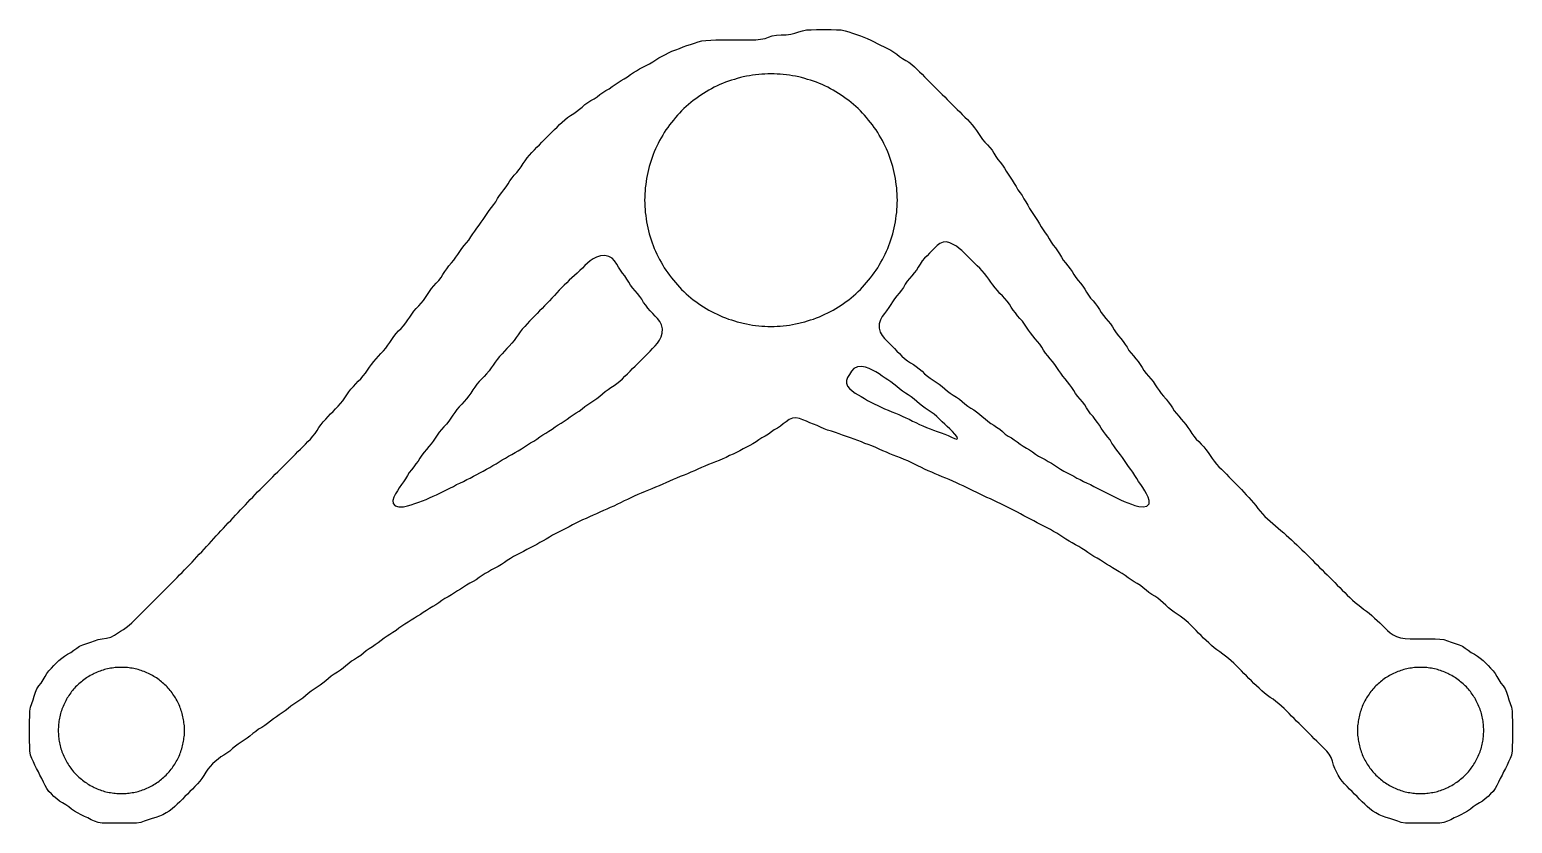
# Model space of a CAD drawing. Header units: millimetres. Extents: x 33 to 145, y 5 to 65.
import ezdxf

# ---------------------------------------------------------------- set-up
doc = ezdxf.new("R2010")
doc.units = ezdxf.units.MM

msp = doc.modelspace()

# ---------------------------------------------------------------- linework, layer by layer
for points in [[(144.92, 11.58), (144.92, 11.2), (144.91, 10.82), (144.9, 10.47), (144.85, 10.15), (144.76, 9.89), (144.64, 9.63), (144.52, 9.38), (144.39, 9.12), (144.26, 8.87), (144.14, 8.62), (144.01, 8.37), (143.88, 8.11), (143.76, 7.86), (143.62, 7.63), (143.46, 7.41), (143.28, 7.21), (143.09, 7.02), (142.88, 6.84), (142.67, 6.68), (142.44, 6.54), (142.2, 6.4), (141.97, 6.24), (141.75, 6.07), (141.53, 5.92), (141.3, 5.78), (141.04, 5.65), (140.79, 5.52), (140.54, 5.4), (140.28, 5.27), (140.03, 5.16), (139.76, 5.07), (139.45, 5.02), (139.09, 5), (138.72, 5), (138.34, 5), (137.96, 5), (137.58, 5), (137.2, 5), (136.85, 5.02), (136.54, 5.07), (136.27, 5.15), (135.99, 5.25), (135.69, 5.35), (135.4, 5.43), (135.13, 5.53), (134.88, 5.65), (134.62, 5.78), (134.39, 5.92), (134.17, 6.08), (133.97, 6.26), (133.78, 6.44), (133.59, 6.63), (133.4, 6.82), (133.21, 7.01), (133.02, 7.2), (132.83, 7.39), (132.64, 7.58), (132.45, 7.77), (132.26, 7.97), (132.08, 8.17), (131.92, 8.38), (131.78, 8.62), (131.66, 8.87), (131.54, 9.13), (131.44, 9.39), (131.35, 9.68), (131.25, 9.97), (131.1, 10.22), (130.93, 10.43), (130.74, 10.62), (130.55, 10.81), (130.36, 11), (130.17, 11.19), (129.98, 11.38), (129.79, 11.57), (129.6, 11.76), (129.41, 11.95), (129.22, 12.14), (129.03, 12.33), (128.84, 12.52), (128.65, 12.71), (128.46, 12.9), (128.27, 13.09), (128.08, 13.28), (127.89, 13.47), (127.7, 13.65), (127.5, 13.84), (127.3, 14.02), (127.09, 14.19), (126.88, 14.35), (126.65, 14.5), (126.44, 14.65), (126.22, 14.82), (126.02, 15), (125.82, 15.18), (125.62, 15.37), (125.43, 15.55), (125.24, 15.74), (125.05, 15.93), (124.86, 16.12), (124.67, 16.31), (124.48, 16.5), (124.29, 16.69), (124.1, 16.88), (123.9, 17.07), (123.71, 17.25), (123.5, 17.43), (123.29, 17.6), (123.08, 17.76), (122.86, 17.92), (122.64, 18.07), (122.43, 18.24), (122.23, 18.42), (122.03, 18.6), (121.83, 18.78), (121.63, 18.97), (121.44, 19.16), (121.25, 19.35), (121.06, 19.54), (120.87, 19.73), (120.68, 19.92), (120.49, 20.11), (120.29, 20.29), (120.07, 20.47), (119.86, 20.62), (119.64, 20.77), (119.42, 20.92), (119.2, 21.08), (118.99, 21.26), (118.79, 21.44), (118.59, 21.63), (118.39, 21.81), (118.17, 21.97), (117.94, 22.12), (117.72, 22.26), (117.5, 22.41), (117.29, 22.58), (117.07, 22.76), (116.86, 22.93), (116.63, 23.08), (116.39, 23.22), (116.16, 23.36), (115.94, 23.52), (115.72, 23.68), (115.49, 23.83), (115.25, 23.97), (115.01, 24.12), (114.77, 24.27), (114.53, 24.41), (114.31, 24.54), (114.09, 24.69), (113.85, 24.85), (113.61, 25), (113.36, 25.13), (113.13, 25.27), (112.91, 25.42), (112.69, 25.58), (112.45, 25.73), (112.21, 25.87), (111.97, 26.01), (111.72, 26.15), (111.48, 26.28), (111.24, 26.42), (111.02, 26.57), (110.79, 26.73), (110.56, 26.87), (110.32, 27.01), (110.07, 27.15), (109.82, 27.28), (109.57, 27.41), (109.32, 27.54), (109.07, 27.67), (108.82, 27.8), (108.57, 27.93), (108.32, 28.06), (108.08, 28.2), (107.83, 28.33), (107.59, 28.46), (107.34, 28.6), (107.09, 28.72), (106.84, 28.85), (106.58, 28.98), (106.33, 29.1), (106.07, 29.22), (105.81, 29.34), (105.55, 29.46), (105.29, 29.57), (105.03, 29.69), (104.77, 29.82), (104.52, 29.94), (104.26, 30.07), (104.01, 30.19), (103.75, 30.32), (103.49, 30.44), (103.24, 30.56), (102.98, 30.68), (102.71, 30.8), (102.45, 30.92), (102.18, 31.03), (101.91, 31.14), (101.64, 31.25), (101.38, 31.36), (101.12, 31.47), (100.85, 31.59), (100.59, 31.71), (100.34, 31.84), (100.08, 31.96), (99.83, 32.09), (99.57, 32.21), (99.31, 32.33), (99.05, 32.45), (98.78, 32.56), (98.5, 32.67), (98.22, 32.77), (97.96, 32.87), (97.7, 32.99), (97.43, 33.1), (97.17, 33.22), (96.9, 33.34), (96.61, 33.46), (96.34, 33.56), (96.09, 33.65), (95.82, 33.76), (95.54, 33.87), (95.27, 33.98), (94.99, 34.08), (94.7, 34.18), (94.4, 34.27), (94.13, 34.37), (93.86, 34.47), (93.56, 34.57), (93.27, 34.66), (93.01, 34.76), (92.74, 34.87), (92.47, 34.99), (92.2, 35.1), (91.94, 35.21), (91.67, 35.33), (91.41, 35.44), (91.16, 35.53), (90.88, 35.58), (90.61, 35.56), (90.36, 35.45), (90.14, 35.29), (89.93, 35.12), (89.71, 34.96), (89.48, 34.81), (89.25, 34.67), (89.03, 34.52), (88.8, 34.36), (88.56, 34.21), (88.32, 34.07), (88.09, 33.93), (87.87, 33.78), (87.64, 33.63), (87.4, 33.49), (87.15, 33.36), (86.9, 33.23), (86.65, 33.1), (86.39, 32.97), (86.14, 32.85), (85.88, 32.73), (85.62, 32.6), (85.36, 32.49), (85.1, 32.37), (84.82, 32.27), (84.55, 32.16), (84.29, 32.05), (84.02, 31.94), (83.75, 31.83), (83.49, 31.71), (83.23, 31.59), (82.96, 31.47), (82.7, 31.36), (82.44, 31.25), (82.16, 31.15), (81.87, 31.04), (81.61, 30.93), (81.35, 30.81), (81.08, 30.69), (80.83, 30.57), (80.56, 30.45), (80.29, 30.34), (80.02, 30.23), (79.77, 30.13), (79.5, 30.03), (79.21, 29.91), (78.95, 29.8), (78.69, 29.68), (78.43, 29.55), (78.17, 29.43), (77.92, 29.31), (77.66, 29.18), (77.41, 29.06), (77.15, 28.93), (76.88, 28.82), (76.62, 28.7), (76.37, 28.58), (76.1, 28.47), (75.83, 28.35), (75.58, 28.24), (75.32, 28.12), (75.05, 28), (74.79, 27.88), (74.54, 27.75), (74.28, 27.63), (74.03, 27.5), (73.78, 27.37), (73.52, 27.24), (73.27, 27.11), (73.02, 26.98), (72.77, 26.85), (72.53, 26.72), (72.29, 26.58), (72.05, 26.44), (71.81, 26.31), (71.57, 26.17), (71.33, 26.03), (71.08, 25.9), (70.83, 25.77), (70.58, 25.64), (70.33, 25.51), (70.08, 25.38), (69.83, 25.24), (69.58, 25.11), (69.34, 24.97), (69.11, 24.82), (68.89, 24.67), (68.66, 24.52), (68.42, 24.38), (68.18, 24.25), (67.93, 24.11), (67.68, 23.97), (67.44, 23.83), (67.21, 23.68), (66.99, 23.53), (66.77, 23.37), (66.53, 23.23), (66.29, 23.1), (66.04, 22.95), (65.8, 22.8), (65.58, 22.65), (65.35, 22.52), (65.12, 22.38), (64.89, 22.23), (64.64, 22.09), (64.4, 21.95), (64.17, 21.8), (63.95, 21.63), (63.73, 21.48), (63.49, 21.34), (63.25, 21.2), (63.01, 21.05), (62.77, 20.9), (62.55, 20.75), (62.33, 20.61), (62.1, 20.47), (61.86, 20.31), (61.62, 20.16), (61.39, 20.02), (61.16, 19.88), (60.94, 19.72), (60.72, 19.55), (60.48, 19.39), (60.26, 19.25), (60.04, 19.11), (59.82, 18.95), (59.59, 18.78), (59.37, 18.61), (59.15, 18.45), (58.93, 18.31), (58.7, 18.17), (58.47, 18.01), (58.26, 17.83), (58.05, 17.66), (57.82, 17.5), (57.59, 17.36), (57.37, 17.22), (57.15, 17.06), (56.94, 16.88), (56.73, 16.7), (56.52, 16.54), (56.29, 16.39), (56.06, 16.24), (55.83, 16.09), (55.62, 15.93), (55.41, 15.75), (55.2, 15.57), (54.99, 15.41), (54.76, 15.26), (54.53, 15.12), (54.31, 14.96), (54.1, 14.79), (53.89, 14.61), (53.68, 14.44), (53.46, 14.28), (53.24, 14.14), (53.01, 13.99), (52.78, 13.83), (52.57, 13.66), (52.36, 13.48), (52.13, 13.32), (51.91, 13.17), (51.69, 13.03), (51.47, 12.88), (51.25, 12.71), (51.03, 12.53), (50.81, 12.37), (50.59, 12.23), (50.35, 12.09), (50.13, 11.93), (49.92, 11.76), (49.7, 11.58), (49.48, 11.42), (49.25, 11.27), (49.03, 11.13), (48.81, 10.98), (48.6, 10.81), (48.39, 10.63), (48.18, 10.45), (47.95, 10.29), (47.73, 10.15), (47.51, 10), (47.29, 9.84), (47.08, 9.67), (46.88, 9.48), (46.69, 9.29), (46.51, 9.08), (46.36, 8.85), (46.22, 8.61), (46.08, 8.38), (45.92, 8.17), (45.74, 7.97), (45.55, 7.77), (45.36, 7.58), (45.17, 7.39), (44.98, 7.2), (44.79, 7.01), (44.6, 6.82), (44.41, 6.63), (44.22, 6.44), (44.03, 6.26), (43.83, 6.08), (43.61, 5.92), (43.38, 5.78), (43.12, 5.65), (42.87, 5.53), (42.6, 5.43), (42.31, 5.35), (42.01, 5.25), (41.73, 5.15), (41.46, 5.07), (41.15, 5.02), (40.8, 5), (40.42, 5), (40.04, 5), (39.66, 5), (39.28, 5), (38.91, 5), (38.55, 5.02), (38.24, 5.07), (37.97, 5.16), (37.72, 5.27), (37.46, 5.4), (37.21, 5.52), (36.96, 5.65), (36.7, 5.78), (36.47, 5.92), (36.25, 6.07), (36.03, 6.24), (35.8, 6.4), (35.56, 6.54), (35.33, 6.68), (35.12, 6.84), (34.91, 7.02), (34.72, 7.21), (34.54, 7.41), (34.38, 7.63), (34.24, 7.86), (34.12, 8.11), (33.99, 8.37), (33.86, 8.62), (33.74, 8.87), (33.61, 9.12), (33.48, 9.38), (33.36, 9.63), (33.24, 9.89), (33.15, 10.15), (33.1, 10.47), (33.09, 10.82), (33.08, 11.2), (33.08, 11.58), (33.08, 11.96), (33.08, 12.33), (33.08, 12.71), (33.09, 13.09), (33.1, 13.45), (33.15, 13.76), (33.24, 14.03), (33.34, 14.3), (33.43, 14.6), (33.52, 14.89), (33.63, 15.14), (33.78, 15.36), (33.95, 15.58), (34.1, 15.81), (34.24, 16.06), (34.38, 16.29), (34.54, 16.5), (34.72, 16.7), (34.91, 16.9), (35.1, 17.09), (35.29, 17.27), (35.5, 17.45), (35.71, 17.61), (35.94, 17.75), (36.18, 17.89), (36.41, 18.05), (36.63, 18.21), (36.85, 18.36), (37.1, 18.47), (37.39, 18.56), (37.69, 18.66), (37.97, 18.76), (38.24, 18.85), (38.55, 18.91), (38.88, 18.96), (39.2, 19.05), (39.47, 19.18), (39.71, 19.33), (39.93, 19.48), (40.15, 19.61), (40.37, 19.77), (40.58, 19.94), (40.79, 20.12), (40.98, 20.31), (41.17, 20.5), (41.36, 20.69), (41.55, 20.88), (41.74, 21.07), (41.93, 21.26), (42.12, 21.45), (42.31, 21.64), (42.5, 21.83), (42.69, 22.02), (42.88, 22.21), (43.07, 22.4), (43.26, 22.59), (43.45, 22.78), (43.64, 22.97), (43.83, 23.16), (44.02, 23.35), (44.21, 23.54), (44.39, 23.73), (44.58, 23.92), (44.77, 24.12), (44.96, 24.31), (45.14, 24.5), (45.33, 24.7), (45.51, 24.89), (45.7, 25.09), (45.88, 25.29), (46.06, 25.48), (46.25, 25.68), (46.43, 25.88), (46.61, 26.08), (46.79, 26.27), (46.97, 26.47), (47.15, 26.67), (47.33, 26.86), (47.51, 27.06), (47.7, 27.25), (47.88, 27.45), (48.06, 27.65), (48.25, 27.84), (48.43, 28.04), (48.61, 28.24), (48.8, 28.43), (48.98, 28.63), (49.17, 28.82), (49.35, 29.02), (49.54, 29.21), (49.72, 29.41), (49.91, 29.6), (50.09, 29.8), (50.28, 29.99), (50.47, 30.18), (50.66, 30.37), (50.85, 30.56), (51.04, 30.75), (51.23, 30.94), (51.42, 31.13), (51.61, 31.32), (51.8, 31.51), (51.99, 31.7), (52.18, 31.89), (52.37, 32.08), (52.56, 32.27), (52.75, 32.46), (52.94, 32.65), (53.13, 32.84), (53.32, 33.03), (53.51, 33.22), (53.7, 33.41), (53.89, 33.6), (54.07, 33.79), (54.26, 33.98), (54.44, 34.19), (54.61, 34.41), (54.76, 34.63), (54.9, 34.85), (55.06, 35.07), (55.23, 35.28), (55.41, 35.48), (55.6, 35.68), (55.78, 35.87), (55.97, 36.06), (56.16, 36.25), (56.35, 36.45), (56.53, 36.65), (56.7, 36.86), (56.85, 37.09), (57, 37.31), (57.15, 37.53), (57.32, 37.75), (57.5, 37.95), (57.68, 38.15), (57.87, 38.34), (58.06, 38.53), (58.24, 38.74), (58.42, 38.96), (58.57, 39.17), (58.71, 39.39), (58.86, 39.61), (59.03, 39.83), (59.21, 40.04), (59.39, 40.23), (59.58, 40.43), (59.77, 40.63), (59.94, 40.84), (60.1, 41.05), (60.25, 41.27), (60.39, 41.5), (60.55, 41.72), (60.73, 41.93), (60.91, 42.13), (61.1, 42.33), (61.28, 42.53), (61.46, 42.75), (61.61, 42.97), (61.75, 43.18), (61.9, 43.4), (62.06, 43.63), (62.24, 43.83), (62.43, 44.03), (62.61, 44.23), (62.79, 44.44), (62.94, 44.66), (63.09, 44.89), (63.24, 45.11), (63.4, 45.33), (63.57, 45.54), (63.75, 45.74), (63.94, 45.95), (64.11, 46.17), (64.25, 46.39), (64.39, 46.61), (64.54, 46.83), (64.71, 47.05), (64.89, 47.26), (65.08, 47.47), (65.24, 47.69), (65.39, 47.91), (65.53, 48.13), (65.68, 48.35), (65.85, 48.57), (66.03, 48.78), (66.2, 48.99), (66.36, 49.22), (66.5, 49.45), (66.65, 49.67), (66.81, 49.89), (66.98, 50.11), (67.15, 50.33), (67.3, 50.55), (67.44, 50.77), (67.59, 51), (67.75, 51.22), (67.92, 51.44), (68.09, 51.66), (68.24, 51.88), (68.38, 52.12), (68.53, 52.35), (68.69, 52.57), (68.86, 52.78), (69.03, 53.01), (69.17, 53.24), (69.31, 53.46), (69.47, 53.68), (69.64, 53.89), (69.82, 54.09), (70, 54.3), (70.16, 54.52), (70.31, 54.75), (70.45, 54.97), (70.61, 55.19), (70.78, 55.4), (70.97, 55.6), (71.16, 55.8), (71.34, 55.99), (71.53, 56.18), (71.72, 56.37), (71.91, 56.56), (72.1, 56.75), (72.29, 56.94), (72.48, 57.13), (72.67, 57.32), (72.86, 57.51), (73.05, 57.7), (73.25, 57.88), (73.45, 58.06), (73.66, 58.23), (73.88, 58.39), (74.12, 58.53), (74.34, 58.68), (74.55, 58.85), (74.76, 59.02), (74.97, 59.2), (75.18, 59.36), (75.41, 59.51), (75.65, 59.65), (75.88, 59.8), (76.1, 59.97), (76.32, 60.12), (76.55, 60.26), (76.79, 60.4), (77.02, 60.56), (77.24, 60.72), (77.46, 60.88), (77.69, 61.02), (77.93, 61.16), (78.18, 61.31), (78.41, 61.47), (78.63, 61.62), (78.86, 61.75), (79.09, 61.89), (79.34, 62.03), (79.59, 62.16), (79.84, 62.29), (80.08, 62.44), (80.32, 62.59), (80.55, 62.73), (80.79, 62.86), (81.04, 62.99), (81.28, 63.12), (81.53, 63.23), (81.81, 63.33), (82.1, 63.43), (82.37, 63.55), (82.64, 63.65), (82.94, 63.74), (83.24, 63.83), (83.51, 63.93), (83.78, 64.01), (84.09, 64.05), (84.45, 64.07), (84.83, 64.08), (85.2, 64.08), (85.58, 64.08), (85.96, 64.08), (86.34, 64.08), (86.72, 64.08), (87.1, 64.08), (87.48, 64.08), (87.86, 64.09), (88.22, 64.13), (88.55, 64.2), (88.82, 64.3), (89.1, 64.39), (89.41, 64.44), (89.76, 64.46), (90.14, 64.47), (90.5, 64.51), (90.81, 64.59), (91.09, 64.69), (91.37, 64.78), (91.68, 64.84), (92.04, 64.85), (92.42, 64.86), (92.8, 64.86), (93.17, 64.86), (93.55, 64.86), (93.93, 64.85), (94.29, 64.84), (94.6, 64.78), (94.88, 64.69), (95.15, 64.58), (95.45, 64.49), (95.74, 64.4), (96, 64.3), (96.26, 64.18), (96.52, 64.06), (96.77, 63.93), (97.02, 63.81), (97.27, 63.68), (97.53, 63.55), (97.78, 63.43), (98.03, 63.3), (98.26, 63.16), (98.48, 63), (98.7, 62.83), (98.93, 62.68), (99.17, 62.54), (99.4, 62.4), (99.62, 62.24), (99.82, 62.06), (100.01, 61.87), (100.2, 61.68), (100.39, 61.49), (100.58, 61.3), (100.77, 61.11), (100.96, 60.92), (101.15, 60.73), (101.34, 60.54), (101.53, 60.35), (101.72, 60.16), (101.91, 59.97), (102.1, 59.78), (102.29, 59.59), (102.48, 59.4), (102.67, 59.21), (102.86, 59.02), (103.05, 58.83), (103.24, 58.65), (103.43, 58.46), (103.62, 58.26), (103.81, 58.07), (103.99, 57.88), (104.18, 57.68), (104.35, 57.46), (104.51, 57.25), (104.65, 57.03), (104.8, 56.8), (104.96, 56.58), (105.14, 56.37), (105.33, 56.17), (105.51, 55.97), (105.67, 55.76), (105.82, 55.53), (105.97, 55.3), (106.12, 55.07), (106.28, 54.86), (106.45, 54.64), (106.61, 54.41), (106.75, 54.18), (106.89, 53.95), (107.04, 53.73), (107.19, 53.5), (107.34, 53.26), (107.48, 53.02), (107.63, 52.78), (107.79, 52.56), (107.94, 52.34), (108.08, 52.11), (108.21, 51.86), (108.36, 51.62), (108.51, 51.38), (108.65, 51.15), (108.79, 50.92), (108.94, 50.69), (109.09, 50.46), (109.24, 50.22), (109.37, 49.98), (109.53, 49.75), (109.69, 49.53), (109.85, 49.31), (109.99, 49.08), (110.13, 48.84), (110.28, 48.61), (110.45, 48.39), (110.61, 48.18), (110.76, 47.95), (110.9, 47.71), (111.05, 47.48), (111.22, 47.27), (111.39, 47.05), (111.56, 46.83), (111.71, 46.61), (111.85, 46.39), (112, 46.17), (112.16, 45.94), (112.34, 45.73), (112.51, 45.52), (112.66, 45.29), (112.8, 45.05), (112.95, 44.82), (113.11, 44.61), (113.29, 44.41), (113.47, 44.19), (113.63, 43.98), (113.77, 43.75), (113.91, 43.52), (114.07, 43.29), (114.25, 43.08), (114.43, 42.87), (114.6, 42.66), (114.75, 42.44), (114.89, 42.22), (115.03, 41.99), (115.2, 41.77), (115.38, 41.56), (115.56, 41.35), (115.72, 41.12), (115.86, 40.9), (116, 40.67), (116.16, 40.46), (116.34, 40.25), (116.52, 40.04), (116.69, 39.83), (116.84, 39.6), (116.99, 39.37), (117.13, 39.14), (117.29, 38.93), (117.47, 38.72), (117.66, 38.52), (117.83, 38.31), (117.98, 38.08), (118.12, 37.85), (118.27, 37.63), (118.43, 37.41), (118.61, 37.21), (118.8, 37), (118.97, 36.79), (119.14, 36.57), (119.28, 36.34), (119.42, 36.12), (119.58, 35.91), (119.75, 35.7), (119.94, 35.49), (120.12, 35.29), (120.3, 35.08), (120.45, 34.86), (120.6, 34.64), (120.74, 34.41), (120.9, 34.19), (121.08, 33.98), (121.27, 33.79), (121.45, 33.59), (121.64, 33.39), (121.81, 33.18), (121.97, 32.97), (122.12, 32.74), (122.27, 32.52), (122.43, 32.3), (122.6, 32.09), (122.79, 31.89), (122.98, 31.7), (123.17, 31.51), (123.36, 31.32), (123.54, 31.13), (123.73, 30.94), (123.92, 30.75), (124.11, 30.56), (124.3, 30.37), (124.49, 30.17), (124.67, 29.97), (124.85, 29.78), (125.04, 29.58), (125.21, 29.37), (125.39, 29.17), (125.56, 28.96), (125.73, 28.75), (125.9, 28.55), (126.07, 28.35), (126.26, 28.15), (126.45, 27.96), (126.65, 27.78), (126.85, 27.6), (127.05, 27.43), (127.26, 27.26), (127.46, 27.09), (127.67, 26.91), (127.87, 26.74), (128.07, 26.55), (128.27, 26.37), (128.47, 26.19), (128.66, 26), (128.86, 25.81), (129.05, 25.62), (129.24, 25.44), (129.43, 25.25), (129.62, 25.06), (129.81, 24.87), (130, 24.68), (130.19, 24.49), (130.38, 24.3), (130.57, 24.11), (130.76, 23.92), (130.95, 23.73), (131.14, 23.54), (131.33, 23.35), (131.52, 23.16), (131.71, 22.97), (131.9, 22.78), (132.09, 22.59), (132.28, 22.4), (132.47, 22.21), (132.66, 22.03), (132.86, 21.84), (133.06, 21.66), (133.27, 21.49), (133.48, 21.32), (133.7, 21.16), (133.91, 21.01), (134.12, 20.84), (134.32, 20.66), (134.53, 20.48), (134.73, 20.3), (134.92, 20.12), (135.12, 19.93), (135.31, 19.74), (135.51, 19.55), (135.71, 19.37), (135.92, 19.21), (136.17, 19.08), (136.47, 18.99), (136.83, 18.94), (137.2, 18.92), (137.58, 18.91), (137.96, 18.91), (138.34, 18.91), (138.72, 18.91), (139.09, 18.91), (139.45, 18.89), (139.76, 18.85), (140.03, 18.76), (140.31, 18.66), (140.61, 18.56), (140.9, 18.47), (141.15, 18.36), (141.37, 18.21), (141.59, 18.05), (141.82, 17.89), (142.06, 17.75), (142.29, 17.61), (142.5, 17.45), (142.71, 17.27), (142.9, 17.09), (143.09, 16.9), (143.28, 16.7), (143.46, 16.5), (143.62, 16.29), (143.76, 16.06), (143.9, 15.81), (144.05, 15.58), (144.22, 15.36), (144.37, 15.14), (144.48, 14.89), (144.57, 14.6), (144.66, 14.3), (144.76, 14.03), (144.85, 13.76), (144.9, 13.45), (144.91, 13.09), (144.92, 12.71), (144.92, 12.33), (144.92, 11.96)], [(98.51, 52.47), (98.5, 52.7), (98.48, 52.93), (98.45, 53.17), (98.42, 53.4), (98.38, 53.63), (98.34, 53.86), (98.29, 54.09), (98.24, 54.31), (98.18, 54.54), (98.11, 54.76), (98.04, 54.99), (97.97, 55.21), (97.89, 55.43), (97.8, 55.65), (97.71, 55.86), (97.61, 56.07), (97.51, 56.28), (97.4, 56.49), (97.29, 56.69), (97.17, 56.9), (97.05, 57.1), (96.92, 57.29), (96.79, 57.48), (96.65, 57.67), (96.51, 57.86), (96.36, 58.04), (96.21, 58.22), (96.06, 58.4), (95.9, 58.57), (95.74, 58.74), (95.57, 58.9), (95.4, 59.06), (95.22, 59.21), (95.04, 59.36), (94.86, 59.51), (94.67, 59.65), (94.48, 59.79), (94.29, 59.92), (94.1, 60.05), (93.9, 60.17), (93.69, 60.29), (93.49, 60.4), (93.28, 60.51), (93.07, 60.61), (92.86, 60.71), (92.65, 60.8), (92.43, 60.89), (92.21, 60.97), (91.99, 61.04), (91.76, 61.11), (91.54, 61.18), (91.31, 61.24), (91.09, 61.29), (90.86, 61.34), (90.63, 61.38), (90.4, 61.42), (90.17, 61.45), (89.93, 61.48), (89.7, 61.5), (89.47, 61.51), (89.23, 61.52), (89, 61.52), (88.77, 61.52), (88.53, 61.51), (88.3, 61.5), (88.07, 61.48), (87.83, 61.45), (87.6, 61.42), (87.37, 61.38), (87.14, 61.34), (86.91, 61.29), (86.69, 61.24), (86.46, 61.18), (86.24, 61.11), (86.01, 61.04), (85.79, 60.97), (85.57, 60.89), (85.35, 60.8), (85.14, 60.71), (84.93, 60.61), (84.72, 60.51), (84.51, 60.4), (84.31, 60.29), (84.1, 60.17), (83.9, 60.05), (83.71, 59.92), (83.52, 59.79), (83.33, 59.65), (83.14, 59.51), (82.96, 59.36), (82.78, 59.21), (82.6, 59.06), (82.43, 58.9), (82.26, 58.74), (82.1, 58.57), (81.94, 58.4), (81.79, 58.22), (81.64, 58.04), (81.49, 57.86), (81.35, 57.67), (81.21, 57.48), (81.08, 57.29), (80.95, 57.1), (80.83, 56.9), (80.71, 56.69), (80.6, 56.49), (80.49, 56.28), (80.39, 56.07), (80.29, 55.86), (80.2, 55.65), (80.11, 55.43), (80.03, 55.21), (79.96, 54.99), (79.89, 54.76), (79.82, 54.54), (79.76, 54.31), (79.71, 54.09), (79.66, 53.86), (79.62, 53.63), (79.58, 53.4), (79.55, 53.17), (79.52, 52.93), (79.5, 52.7), (79.49, 52.47), (79.48, 52.23), (79.47, 52), (79.48, 51.77), (79.49, 51.53), (79.5, 51.3), (79.52, 51.07), (79.55, 50.83), (79.58, 50.6), (79.62, 50.37), (79.66, 50.14), (79.71, 49.91), (79.76, 49.69), (79.82, 49.46), (79.89, 49.24), (79.96, 49.01), (80.03, 48.79), (80.11, 48.57), (80.2, 48.35), (80.29, 48.14), (80.39, 47.93), (80.49, 47.72), (80.6, 47.51), (80.71, 47.31), (80.83, 47.1), (80.95, 46.9), (81.08, 46.71), (81.21, 46.52), (81.35, 46.33), (81.49, 46.14), (81.64, 45.96), (81.79, 45.78), (81.94, 45.6), (82.1, 45.43), (82.26, 45.26), (82.43, 45.1), (82.6, 44.94), (82.78, 44.79), (82.96, 44.64), (83.14, 44.49), (83.33, 44.35), (83.52, 44.21), (83.71, 44.08), (83.9, 43.95), (84.1, 43.83), (84.31, 43.71), (84.51, 43.6), (84.72, 43.49), (84.93, 43.39), (85.14, 43.29), (85.35, 43.2), (85.57, 43.11), (85.79, 43.03), (86.01, 42.96), (86.24, 42.89), (86.46, 42.82), (86.69, 42.76), (86.91, 42.71), (87.14, 42.66), (87.37, 42.62), (87.6, 42.58), (87.83, 42.55), (88.07, 42.52), (88.3, 42.5), (88.53, 42.49), (88.77, 42.48), (89, 42.48), (89.23, 42.48), (89.47, 42.49), (89.7, 42.5), (89.93, 42.52), (90.17, 42.55), (90.4, 42.58), (90.63, 42.62), (90.86, 42.66), (91.09, 42.71), (91.31, 42.76), (91.54, 42.82), (91.76, 42.89), (91.99, 42.96), (92.21, 43.03), (92.43, 43.11), (92.65, 43.2), (92.86, 43.29), (93.07, 43.39), (93.28, 43.49), (93.49, 43.6), (93.69, 43.71), (93.9, 43.83), (94.1, 43.95), (94.29, 44.08), (94.48, 44.21), (94.67, 44.35), (94.86, 44.49), (95.04, 44.64), (95.22, 44.79), (95.4, 44.94), (95.57, 45.1), (95.74, 45.26), (95.9, 45.43), (96.06, 45.6), (96.21, 45.78), (96.36, 45.96), (96.51, 46.14), (96.65, 46.33), (96.79, 46.52), (96.92, 46.71), (97.05, 46.9), (97.17, 47.1), (97.29, 47.31), (97.4, 47.51), (97.51, 47.72), (97.61, 47.93), (97.71, 48.14), (97.8, 48.35), (97.89, 48.57), (97.97, 48.79), (98.04, 49.01), (98.11, 49.24), (98.18, 49.46), (98.24, 49.69), (98.29, 49.91), (98.34, 50.14), (98.38, 50.37), (98.42, 50.6), (98.45, 50.83), (98.48, 51.07), (98.5, 51.3), (98.51, 51.53), (98.52, 51.77), (98.53, 52), (98.52, 52.23)], [(116.59, 31), (116.44, 31.24), (116.29, 31.47), (116.13, 31.68), (115.96, 31.9), (115.81, 32.13), (115.67, 32.36), (115.52, 32.59), (115.36, 32.8), (115.19, 33.02), (115.02, 33.24), (114.86, 33.46), (114.72, 33.68), (114.58, 33.91), (114.41, 34.13), (114.24, 34.35), (114.07, 34.56), (113.91, 34.79), (113.77, 35.02), (113.62, 35.24), (113.46, 35.46), (113.29, 35.67), (113.11, 35.88), (112.95, 36.1), (112.81, 36.33), (112.66, 36.56), (112.5, 36.78), (112.33, 36.99), (112.15, 37.2), (111.98, 37.42), (111.83, 37.63), (111.68, 37.86), (111.54, 38.08), (111.37, 38.3), (111.2, 38.52), (111.02, 38.73), (110.85, 38.94), (110.7, 39.16), (110.56, 39.38), (110.41, 39.6), (110.24, 39.82), (110.06, 40.04), (109.88, 40.25), (109.71, 40.47), (109.56, 40.69), (109.42, 40.91), (109.27, 41.13), (109.1, 41.34), (108.92, 41.55), (108.74, 41.76), (108.57, 41.98), (108.42, 42.2), (108.28, 42.42), (108.13, 42.64), (107.96, 42.86), (107.78, 43.07), (107.6, 43.28), (107.43, 43.49), (107.27, 43.7), (107.12, 43.93), (106.98, 44.15), (106.81, 44.37), (106.64, 44.58), (106.45, 44.78), (106.27, 44.97), (106.08, 45.18), (105.91, 45.38), (105.74, 45.6), (105.59, 45.82), (105.44, 46.04), (105.28, 46.25), (105.11, 46.46), (104.93, 46.66), (104.74, 46.86), (104.55, 47.05), (104.36, 47.24), (104.17, 47.43), (103.98, 47.62), (103.79, 47.81), (103.6, 48), (103.4, 48.19), (103.2, 48.36), (102.98, 48.52), (102.74, 48.66), (102.5, 48.78), (102.25, 48.85), (101.98, 48.83), (101.74, 48.73), (101.53, 48.57), (101.34, 48.38), (101.15, 48.19), (100.96, 48), (100.77, 47.81), (100.59, 47.61), (100.41, 47.41), (100.26, 47.18), (100.11, 46.95), (99.97, 46.73), (99.81, 46.51), (99.63, 46.3), (99.45, 46.1), (99.28, 45.89), (99.13, 45.66), (98.99, 45.42), (98.84, 45.2), (98.67, 44.98), (98.5, 44.77), (98.32, 44.55), (98.17, 44.34), (98.03, 44.12), (97.88, 43.89), (97.72, 43.66), (97.55, 43.45), (97.38, 43.23), (97.25, 42.98), (97.17, 42.67), (97.17, 42.34), (97.24, 42.03), (97.38, 41.78), (97.55, 41.57), (97.74, 41.38), (97.93, 41.19), (98.12, 41), (98.31, 40.81), (98.5, 40.62), (98.69, 40.43), (98.88, 40.24), (99.08, 40.06), (99.3, 39.89), (99.52, 39.74), (99.74, 39.6), (99.96, 39.45), (100.18, 39.28), (100.39, 39.1), (100.59, 38.91), (100.8, 38.73), (101.01, 38.57), (101.23, 38.43), (101.46, 38.28), (101.69, 38.12), (101.9, 37.95), (102.1, 37.77), (102.31, 37.59), (102.52, 37.43), (102.75, 37.28), (102.98, 37.14), (103.21, 36.98), (103.42, 36.81), (103.63, 36.64), (103.85, 36.46), (104.07, 36.31), (104.29, 36.18), (104.51, 36.03), (104.73, 35.86), (104.94, 35.68), (105.15, 35.5), (105.36, 35.32), (105.58, 35.16), (105.8, 35.02), (106.02, 34.88), (106.25, 34.72), (106.46, 34.54), (106.67, 34.36), (106.9, 34.2), (107.13, 34.06), (107.35, 33.92), (107.57, 33.76), (107.8, 33.6), (108.03, 33.44), (108.27, 33.3), (108.5, 33.16), (108.72, 33.01), (108.95, 32.85), (109.18, 32.7), (109.43, 32.56), (109.67, 32.43), (109.91, 32.29), (110.15, 32.15), (110.38, 32.01), (110.61, 31.87), (110.84, 31.72), (111.09, 31.57), (111.33, 31.44), (111.58, 31.3), (111.83, 31.17), (112.08, 31.04), (112.33, 30.92), (112.58, 30.79), (112.84, 30.66), (113.09, 30.54), (113.34, 30.41), (113.59, 30.28), (113.85, 30.16), (114.1, 30.03), (114.35, 29.9), (114.61, 29.78), (114.86, 29.65), (115.11, 29.52), (115.37, 29.4), (115.63, 29.28), (115.91, 29.16), (116.18, 29.06), (116.44, 28.97), (116.74, 28.9), (117.07, 28.87), (117.35, 28.93), (117.52, 29.1), (117.53, 29.34), (117.45, 29.59), (117.32, 29.84), (117.19, 30.08), (117.04, 30.32), (116.89, 30.54), (116.73, 30.77)], [(79.55, 44.07), (79.39, 44.29), (79.25, 44.52), (79.1, 44.74), (78.93, 44.95), (78.75, 45.16), (78.57, 45.37), (78.41, 45.59), (78.27, 45.81), (78.13, 46.05), (77.97, 46.28), (77.81, 46.5), (77.65, 46.72), (77.5, 46.95), (77.36, 47.18), (77.2, 47.41), (77.01, 47.61), (76.76, 47.76), (76.46, 47.83), (76.13, 47.81), (75.83, 47.71), (75.59, 47.58), (75.37, 47.42), (75.16, 47.24), (74.96, 47.06), (74.77, 46.87), (74.57, 46.69), (74.37, 46.5), (74.17, 46.32), (73.98, 46.14), (73.78, 45.96), (73.59, 45.77), (73.4, 45.58), (73.21, 45.39), (73.03, 45.2), (72.85, 45), (72.66, 44.81), (72.48, 44.61), (72.3, 44.41), (72.11, 44.22), (71.92, 44.02), (71.74, 43.83), (71.55, 43.64), (71.36, 43.45), (71.17, 43.26), (70.98, 43.07), (70.79, 42.88), (70.6, 42.68), (70.42, 42.48), (70.24, 42.27), (70.08, 42.06), (69.93, 41.84), (69.78, 41.63), (69.62, 41.41), (69.44, 41.2), (69.26, 40.99), (69.08, 40.8), (68.89, 40.6), (68.71, 40.41), (68.52, 40.2), (68.35, 39.99), (68.19, 39.77), (68.05, 39.56), (67.9, 39.34), (67.73, 39.12), (67.55, 38.91), (67.37, 38.71), (67.18, 38.51), (67, 38.31), (66.82, 38.11), (66.66, 37.89), (66.51, 37.68), (66.36, 37.45), (66.2, 37.23), (66.03, 37.02), (65.85, 36.82), (65.67, 36.62), (65.48, 36.41), (65.31, 36.2), (65.15, 35.99), (65, 35.77), (64.86, 35.55), (64.69, 35.32), (64.52, 35.11), (64.33, 34.91), (64.15, 34.71), (63.98, 34.5), (63.82, 34.28), (63.67, 34.05), (63.52, 33.83), (63.36, 33.62), (63.19, 33.41), (63.01, 33.2), (62.83, 32.99), (62.67, 32.77), (62.52, 32.54), (62.38, 32.32), (62.22, 32.1), (62.05, 31.88), (61.88, 31.67), (61.72, 31.45), (61.57, 31.23), (61.43, 30.99), (61.27, 30.76), (61.12, 30.54), (60.96, 30.31), (60.82, 30.08), (60.68, 29.84), (60.56, 29.59), (60.48, 29.34), (60.5, 29.11), (60.65, 28.95), (60.94, 28.87), (61.27, 28.88), (61.59, 28.95), (61.86, 29.03), (62.13, 29.13), (62.43, 29.22), (62.71, 29.32), (62.98, 29.43), (63.24, 29.54), (63.51, 29.66), (63.77, 29.78), (64.02, 29.9), (64.28, 30.03), (64.53, 30.16), (64.78, 30.28), (65.04, 30.41), (65.29, 30.54), (65.54, 30.66), (65.8, 30.79), (66.05, 30.92), (66.3, 31.04), (66.56, 31.17), (66.81, 31.3), (67.05, 31.43), (67.3, 31.56), (67.55, 31.7), (67.79, 31.84), (68.03, 31.98), (68.27, 32.12), (68.5, 32.26), (68.73, 32.41), (68.97, 32.55), (69.21, 32.68), (69.46, 32.82), (69.7, 32.96), (69.94, 33.1), (70.18, 33.25), (70.4, 33.4), (70.63, 33.55), (70.86, 33.69), (71.1, 33.83), (71.34, 33.98), (71.57, 34.14), (71.79, 34.29), (72.02, 34.43), (72.25, 34.57), (72.49, 34.73), (72.72, 34.89), (72.95, 35.04), (73.17, 35.18), (73.39, 35.32), (73.62, 35.49), (73.85, 35.66), (74.08, 35.81), (74.3, 35.95), (74.52, 36.09), (74.75, 36.26), (74.97, 36.43), (75.19, 36.59), (75.41, 36.74), (75.64, 36.88), (75.87, 37.04), (76.08, 37.21), (76.29, 37.38), (76.5, 37.56), (76.71, 37.72), (76.93, 37.87), (77.16, 38.02), (77.38, 38.18), (77.59, 38.35), (77.79, 38.53), (77.98, 38.72), (78.18, 38.91), (78.37, 39.1), (78.56, 39.29), (78.75, 39.48), (78.94, 39.66), (79.13, 39.85), (79.32, 40.04), (79.51, 40.23), (79.7, 40.42), (79.89, 40.61), (80.07, 40.81), (80.26, 41.01), (80.44, 41.22), (80.59, 41.44), (80.72, 41.68), (80.8, 41.97), (80.82, 42.3), (80.75, 42.6), (80.62, 42.85), (80.45, 43.06), (80.26, 43.26), (80.08, 43.45), (79.89, 43.65), (79.71, 43.85)], [(101.9, 35.29), (101.71, 35.48), (101.51, 35.67), (101.3, 35.85), (101.08, 36.01), (100.86, 36.16), (100.64, 36.3), (100.42, 36.45), (100.21, 36.63), (100, 36.81), (99.79, 36.99), (99.57, 37.16), (99.35, 37.31), (99.14, 37.45), (98.92, 37.6), (98.7, 37.77), (98.48, 37.95), (98.27, 38.13), (98.05, 38.29), (97.82, 38.44), (97.6, 38.58), (97.38, 38.73), (97.15, 38.89), (96.91, 39.04), (96.66, 39.17), (96.41, 39.3), (96.14, 39.4), (95.83, 39.46), (95.52, 39.42), (95.26, 39.29), (95.07, 39.09), (94.91, 38.86), (94.78, 38.62), (94.7, 38.4), (94.69, 38.19), (94.76, 37.98), (94.92, 37.79), (95.13, 37.61), (95.35, 37.45), (95.57, 37.32), (95.8, 37.18), (96.04, 37.03), (96.28, 36.88), (96.54, 36.75), (96.79, 36.63), (97.05, 36.51), (97.31, 36.39), (97.57, 36.27), (97.83, 36.16), (98.11, 36.04), (98.38, 35.93), (98.64, 35.82), (98.9, 35.71), (99.16, 35.59), (99.42, 35.47), (99.68, 35.34), (99.93, 35.22), (100.19, 35.09), (100.46, 34.97), (100.73, 34.86), (101, 34.75), (101.26, 34.65), (101.54, 34.55), (101.84, 34.45), (102.12, 34.36), (102.37, 34.25), (102.62, 34.13), (102.85, 34.02), (103.01, 33.98), (103.06, 34.03), (103.01, 34.17), (102.87, 34.36), (102.69, 34.55), (102.5, 34.74), (102.3, 34.93), (102.1, 35.11)], [(44.74, 12.47), (44.72, 12.58), (44.71, 12.7), (44.69, 12.81), (44.67, 12.93), (44.64, 13.04), (44.62, 13.16), (44.59, 13.27), (44.56, 13.38), (44.52, 13.49), (44.48, 13.6), (44.44, 13.71), (44.4, 13.82), (44.35, 13.93), (44.3, 14.04), (44.25, 14.14), (44.2, 14.24), (44.14, 14.35), (44.08, 14.45), (44.02, 14.55), (43.96, 14.64), (43.89, 14.74), (43.82, 14.84), (43.75, 14.93), (43.68, 15.02), (43.6, 15.11), (43.53, 15.2), (43.45, 15.28), (43.37, 15.37), (43.28, 15.45), (43.2, 15.53), (43.11, 15.6), (43.02, 15.68), (42.93, 15.75), (42.84, 15.82), (42.74, 15.89), (42.64, 15.96), (42.55, 16.02), (42.45, 16.08), (42.35, 16.14), (42.24, 16.2), (42.14, 16.25), (42.04, 16.3), (41.93, 16.35), (41.82, 16.4), (41.71, 16.44), (41.6, 16.48), (41.49, 16.52), (41.38, 16.56), (41.27, 16.59), (41.16, 16.62), (41.04, 16.64), (40.93, 16.67), (40.81, 16.69), (40.7, 16.71), (40.58, 16.72), (40.47, 16.74), (40.35, 16.75), (40.23, 16.75), (40.12, 16.76), (40, 16.76), (39.88, 16.76), (39.77, 16.75), (39.65, 16.75), (39.53, 16.74), (39.42, 16.72), (39.3, 16.71), (39.19, 16.69), (39.07, 16.67), (38.96, 16.64), (38.84, 16.62), (38.73, 16.59), (38.62, 16.56), (38.51, 16.52), (38.4, 16.48), (38.29, 16.44), (38.18, 16.4), (38.07, 16.35), (37.96, 16.3), (37.86, 16.25), (37.76, 16.2), (37.65, 16.14), (37.55, 16.08), (37.45, 16.02), (37.36, 15.96), (37.26, 15.89), (37.16, 15.82), (37.07, 15.75), (36.98, 15.68), (36.89, 15.6), (36.8, 15.53), (36.72, 15.45), (36.63, 15.37), (36.55, 15.28), (36.47, 15.2), (36.4, 15.11), (36.32, 15.02), (36.25, 14.93), (36.18, 14.84), (36.11, 14.74), (36.04, 14.64), (35.98, 14.55), (35.92, 14.45), (35.86, 14.35), (35.8, 14.24), (35.75, 14.14), (35.7, 14.04), (35.65, 13.93), (35.6, 13.82), (35.56, 13.71), (35.52, 13.6), (35.48, 13.49), (35.44, 13.38), (35.41, 13.27), (35.38, 13.16), (35.36, 13.04), (35.33, 12.93), (35.31, 12.81), (35.29, 12.7), (35.28, 12.58), (35.26, 12.47), (35.25, 12.35), (35.25, 12.23), (35.24, 12.12), (35.24, 12), (35.24, 11.88), (35.25, 11.77), (35.25, 11.65), (35.26, 11.53), (35.28, 11.42), (35.29, 11.3), (35.31, 11.19), (35.33, 11.07), (35.36, 10.96), (35.38, 10.84), (35.41, 10.73), (35.44, 10.62), (35.48, 10.51), (35.52, 10.4), (35.56, 10.29), (35.6, 10.18), (35.65, 10.07), (35.7, 9.96), (35.75, 9.86), (35.8, 9.76), (35.86, 9.65), (35.92, 9.55), (35.98, 9.45), (36.04, 9.36), (36.11, 9.26), (36.18, 9.16), (36.25, 9.07), (36.32, 8.98), (36.4, 8.89), (36.47, 8.8), (36.55, 8.72), (36.63, 8.63), (36.72, 8.55), (36.8, 8.47), (36.89, 8.4), (36.98, 8.32), (37.07, 8.25), (37.16, 8.18), (37.26, 8.11), (37.36, 8.04), (37.45, 7.98), (37.55, 7.92), (37.65, 7.86), (37.76, 7.8), (37.86, 7.75), (37.96, 7.7), (38.07, 7.65), (38.18, 7.6), (38.29, 7.56), (38.4, 7.52), (38.51, 7.48), (38.62, 7.44), (38.73, 7.41), (38.84, 7.38), (38.96, 7.36), (39.07, 7.33), (39.19, 7.31), (39.3, 7.29), (39.42, 7.28), (39.53, 7.26), (39.65, 7.25), (39.77, 7.25), (39.88, 7.24), (40, 7.24), (40.12, 7.24), (40.23, 7.25), (40.35, 7.25), (40.47, 7.26), (40.58, 7.28), (40.7, 7.29), (40.81, 7.31), (40.93, 7.33), (41.04, 7.36), (41.16, 7.38), (41.27, 7.41), (41.38, 7.44), (41.49, 7.48), (41.6, 7.52), (41.71, 7.56), (41.82, 7.6), (41.93, 7.65), (42.04, 7.7), (42.14, 7.75), (42.24, 7.8), (42.35, 7.86), (42.45, 7.92), (42.55, 7.98), (42.64, 8.04), (42.74, 8.11), (42.84, 8.18), (42.93, 8.25), (43.02, 8.32), (43.11, 8.4), (43.2, 8.47), (43.28, 8.55), (43.37, 8.63), (43.45, 8.72), (43.53, 8.8), (43.6, 8.89), (43.68, 8.98), (43.75, 9.07), (43.82, 9.16), (43.89, 9.26), (43.96, 9.36), (44.02, 9.45), (44.08, 9.55), (44.14, 9.65), (44.2, 9.76), (44.25, 9.86), (44.3, 9.96), (44.35, 10.07), (44.4, 10.18), (44.44, 10.29), (44.48, 10.4), (44.52, 10.51), (44.56, 10.62), (44.59, 10.73), (44.62, 10.84), (44.64, 10.96), (44.67, 11.07), (44.69, 11.19), (44.71, 11.3), (44.72, 11.42), (44.74, 11.53), (44.75, 11.65), (44.75, 11.77), (44.76, 11.88), (44.76, 12), (44.76, 12.12), (44.75, 12.23), (44.75, 12.35)], [(142.75, 12.35), (142.74, 12.47), (142.72, 12.58), (142.71, 12.7), (142.69, 12.81), (142.67, 12.93), (142.64, 13.04), (142.62, 13.16), (142.59, 13.27), (142.56, 13.38), (142.52, 13.49), (142.48, 13.6), (142.44, 13.71), (142.4, 13.82), (142.35, 13.93), (142.3, 14.04), (142.25, 14.14), (142.2, 14.24), (142.14, 14.35), (142.08, 14.45), (142.02, 14.55), (141.96, 14.64), (141.89, 14.74), (141.82, 14.84), (141.75, 14.93), (141.68, 15.02), (141.6, 15.11), (141.53, 15.2), (141.45, 15.28), (141.37, 15.37), (141.28, 15.45), (141.2, 15.53), (141.11, 15.6), (141.02, 15.68), (140.93, 15.75), (140.84, 15.82), (140.74, 15.89), (140.64, 15.96), (140.55, 16.02), (140.45, 16.08), (140.35, 16.14), (140.24, 16.2), (140.14, 16.25), (140.04, 16.3), (139.93, 16.35), (139.82, 16.4), (139.71, 16.44), (139.6, 16.48), (139.49, 16.52), (139.38, 16.56), (139.27, 16.59), (139.16, 16.62), (139.04, 16.64), (138.93, 16.67), (138.81, 16.69), (138.7, 16.71), (138.58, 16.72), (138.47, 16.74), (138.35, 16.75), (138.23, 16.75), (138.12, 16.76), (138, 16.76), (137.88, 16.76), (137.77, 16.75), (137.65, 16.75), (137.53, 16.74), (137.42, 16.72), (137.3, 16.71), (137.19, 16.69), (137.07, 16.67), (136.96, 16.64), (136.84, 16.62), (136.73, 16.59), (136.62, 16.56), (136.51, 16.52), (136.4, 16.48), (136.29, 16.44), (136.18, 16.4), (136.07, 16.35), (135.96, 16.3), (135.86, 16.25), (135.76, 16.2), (135.65, 16.14), (135.55, 16.08), (135.45, 16.02), (135.36, 15.96), (135.26, 15.89), (135.16, 15.82), (135.07, 15.75), (134.98, 15.68), (134.89, 15.6), (134.8, 15.53), (134.72, 15.45), (134.63, 15.37), (134.55, 15.28), (134.47, 15.2), (134.4, 15.11), (134.32, 15.02), (134.25, 14.93), (134.18, 14.84), (134.11, 14.74), (134.04, 14.64), (133.98, 14.55), (133.92, 14.45), (133.86, 14.35), (133.8, 14.24), (133.75, 14.14), (133.7, 14.04), (133.65, 13.93), (133.6, 13.82), (133.56, 13.71), (133.52, 13.6), (133.48, 13.49), (133.44, 13.38), (133.41, 13.27), (133.38, 13.16), (133.36, 13.04), (133.33, 12.93), (133.31, 12.81), (133.29, 12.7), (133.28, 12.58), (133.26, 12.47), (133.25, 12.35), (133.25, 12.23), (133.24, 12.12), (133.24, 12), (133.24, 11.88), (133.25, 11.77), (133.25, 11.65), (133.26, 11.53), (133.28, 11.42), (133.29, 11.3), (133.31, 11.19), (133.33, 11.07), (133.36, 10.96), (133.38, 10.84), (133.41, 10.73), (133.44, 10.62), (133.48, 10.51), (133.52, 10.4), (133.56, 10.29), (133.6, 10.18), (133.65, 10.07), (133.7, 9.96), (133.75, 9.86), (133.8, 9.76), (133.86, 9.65), (133.92, 9.55), (133.98, 9.45), (134.04, 9.36), (134.11, 9.26), (134.18, 9.16), (134.25, 9.07), (134.32, 8.98), (134.4, 8.89), (134.47, 8.8), (134.55, 8.72), (134.63, 8.63), (134.72, 8.55), (134.8, 8.47), (134.89, 8.4), (134.98, 8.32), (135.07, 8.25), (135.16, 8.18), (135.26, 8.11), (135.36, 8.04), (135.45, 7.98), (135.55, 7.92), (135.65, 7.86), (135.76, 7.8), (135.86, 7.75), (135.96, 7.7), (136.07, 7.65), (136.18, 7.6), (136.29, 7.56), (136.4, 7.52), (136.51, 7.48), (136.62, 7.44), (136.73, 7.41), (136.84, 7.38), (136.96, 7.36), (137.07, 7.33), (137.19, 7.31), (137.3, 7.29), (137.42, 7.28), (137.53, 7.26), (137.65, 7.25), (137.77, 7.25), (137.88, 7.24), (138, 7.24), (138.12, 7.24), (138.23, 7.25), (138.35, 7.25), (138.47, 7.26), (138.58, 7.28), (138.7, 7.29), (138.81, 7.31), (138.93, 7.33), (139.04, 7.36), (139.16, 7.38), (139.27, 7.41), (139.38, 7.44), (139.49, 7.48), (139.6, 7.52), (139.71, 7.56), (139.82, 7.6), (139.93, 7.65), (140.04, 7.7), (140.14, 7.75), (140.24, 7.8), (140.35, 7.86), (140.45, 7.92), (140.55, 7.98), (140.64, 8.04), (140.74, 8.11), (140.84, 8.18), (140.93, 8.25), (141.02, 8.32), (141.11, 8.4), (141.2, 8.47), (141.28, 8.55), (141.37, 8.63), (141.45, 8.72), (141.53, 8.8), (141.6, 8.89), (141.68, 8.98), (141.75, 9.07), (141.82, 9.16), (141.89, 9.26), (141.96, 9.36), (142.02, 9.45), (142.08, 9.55), (142.14, 9.65), (142.2, 9.76), (142.25, 9.86), (142.3, 9.96), (142.35, 10.07), (142.4, 10.18), (142.44, 10.29), (142.48, 10.4), (142.52, 10.51), (142.56, 10.62), (142.59, 10.73), (142.62, 10.84), (142.64, 10.96), (142.67, 11.07), (142.69, 11.19), (142.71, 11.3), (142.72, 11.42), (142.74, 11.53), (142.75, 11.65), (142.75, 11.77), (142.76, 11.88), (142.76, 12), (142.76, 12.12), (142.75, 12.23)]]:
    msp.add_lwpolyline(points, close=True)

doc.saveas('drawing.dxf')
